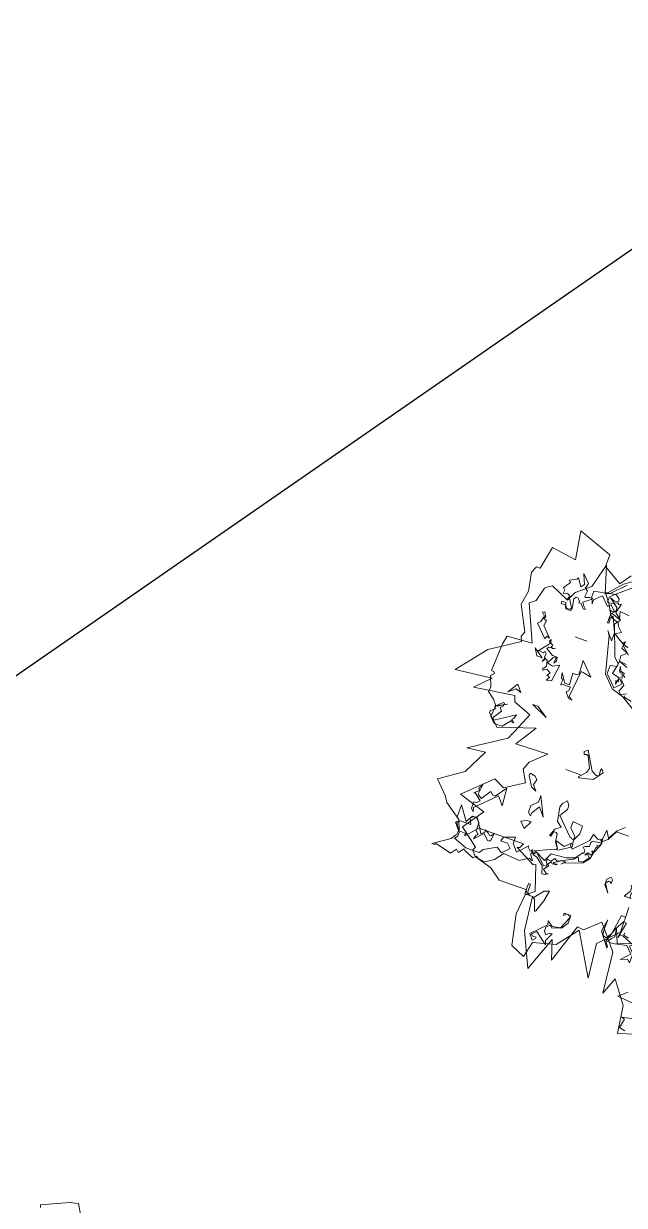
# Model space of a CAD drawing. Header units: metres. Extents: x -71 to 881, y -503 to 661.
# Drawn here: x 205.41 to 214.07, y 169.17 to 186.19 of the extents above; entities that cross this region are included whole.
import ezdxf

# ---------------------------------------------------------------- set-up
doc = ezdxf.new("R2010")
doc.units = ezdxf.units.M
doc.layers.add('ARBRE', color=100, linetype='Continuous', lineweight=13, true_color=0x00ff3f)

# ---------------------------------------------------------------- blocks, each defined once
blk = doc.blocks.new('WMF2', base_point=(0, 0.01))
at = {"color": 251, "lineweight": 0, "true_color": 0x636466}
for points in [[(175.85, -184.22), (183.13, -179.1), (188.97, -172.64), (192.5, -184.13), (195.26, -173.72), (200.97, -168.92), (202.85, -164.87), (210.8, -168.41), (212.43, -167.44), (213.62, -166.42), (215.13, -160.27), (217.5, -158.38), (210.72, -142.97), (221.5, -142.28), (222.26, -138.6), (222.84, -126.51), (221.75, -126.41), (221.24, -125.83), (222.46, -124.38), (220.76, -119.93), (220.93, -117.85), (217.92, -115.52), (216.01, -113.25), (211.75, -115.52), (215.09, -113.71), (215.69, -113.21), (216.23, -113.25), (216.29, -112.71), (215.78, -112.1), (217.44, -110.7), (217.53, -109.6), (213.13, -105.6), (212.64, -105.02), (197.13, -110.25), (202.88, -101.16), (188.84, -101.73), (195.03, -95.86), (196.4, -92.3), (193.55, -87.25), (201.48, -82.18), (206.17, -84.52), (217.5, -73.62), (205.76, -70.03), (212.07, -61.12), (204.08, -54.99), (204.77, -53.52), (202.84, -51.25), (195.1, -48.95), (190.12, -45.33), (178.29, -45.44), (176.89, -43.78), (174.7, -43.59), (173.01, -29.2), (166.39, -14.78), (160.89, -29.58), (158.19, -21.39), (152.68, -38.14), (149.95, -37.75), (143.85, -43.43), (139.57, -38.33), (135.29, -33.25), (133.39, -15.7), (130.63, -23.1), (123.64, -13.73), (121.99, -1.9), (114.39, -4.34)], [(122.03, -4.59), (121.2, -8.62), (122.72, -8.94), (116.58, -10.22)], [(119.62, -15.95), (127.05, -16.59), (123.52, -19.64)], [(119.5, -4.04), (122.03, -4.59), (122.03, -4.59)], [(181.35, -183.49), (184.59, -178.67), (192.69, -183.49), (192.69, -188.7), (207.51, -193.95), (205.44, -181.84), (216.23, -183.49), (218.11, -173.58), (219.76, -173.52), (220.92, -170.8), (219.49, -162.84), (220.49, -156.77), (215.08, -146.26), (215.94, -144.26), (215.12, -142.21), (227.2, -134.24), (237.13, -121.84), (221.43, -123.58), (227.53, -117.47), (210.08, -120.09), (209.21, -117.47), (201.41, -114.58), (204.04, -108.47), (206.64, -102.36), (221.47, -92.77), (213.62, -93.64), (218.84, -83.17), (228.67, -76.4), (223.08, -70.7), (221.59, -68.47), (214.46, -63.39), (212.7, -59.01), (209.83, -58.98), (210.04, -58.28), (209.88, -57.88), (205.22, -63.07), (204.55, -62.86), (196.2, -62.98), (185.71, -63.11), (186.56, -61.11), (187.58, -60.7), (178.92, -56.25), (177.9, -56.66), (174.32, -45.95), (177.81, -43.34), (178.67, -34.61), (175.87, -21.54), (169.72, -18.91), (168.26, -25.61), (158.55, -28.14), (151.66, -37.02), (141.23, -19.49), (142.97, -34.33), (135.13, -42.17), (135.3, -53.01)], [(142.53, -219.05), (147.98, -228.38), (151.61, -227.39), (162.65, -222.48), (162.25, -221.47)], [(169.87, -28.84), (169.25, -28.23), (167.56, -28.23), (167.56, -27.6), (168.66, -26.5), (170.48, -28.84), (164.64, -34.67), (165.12, -36.39), (162.8, -34.67), (159.28, -35.28), (156.97, -40.52), (158.19, -41.62), (158.8, -41.62), (159.88, -40.52), (159.88, -41.62), (156.97, -41.62), (156.97, -38.21), (158.8, -35.28), (162.8, -34.07), (163.41, -34.67), (164.03, -34.67), (165.12, -33.45), (165.12, -31.75), (164.03, -30.53), (162.8, -31.75), (161.71, -31.75), (163.41, -28.23), (162.8, -26.5), (168.04, -30.53), (169.87, -28.84), (169.87, -28.84)], [(128.46, -38.94), (133.52, -40.99), (134.82, -41.11), (135.39, -39.6), (134.06, -46.44), (135.36, -46.55), (137.61, -42.55), (139.52, -36.52), (138.12, -34.62), (138.22, -33.95), (142.72, -39.97), (141.89, -45.21), (141.95, -40.55), (141.61, -38.48), (139.96, -37.89), (138.27, -40.36), (137.04, -48.82), (135.07, -48.6)], [(133.27, -42.27), (133.42, -41.67), (133.14, -41.28), (131.16, -40.93)], [(127.86, -39.54), (126.03, -38.33), (124.94, -37.24), (127.24, -38.94), (128.46, -38.94), (129.55, -37.85), (127.24, -35.41), (127.24, -31.39), (128.46, -32.48), (131.38, -31.39), (127.86, -34.91), (130.76, -37.85), (136.62, -36.62), (138.93, -36.62), (137.71, -38.33), (136.62, -39.54), (137.23, -43.08), (134.79, -37.24), (127.86, -39.54), (127.86, -39.54)], [(174.7, -43.59), (178.13, -43.59), (178.13, -48.16), (177.26, -48.16), (177.26, -44.83), (176.02, -43.59), (173.91, -43.59), (170.9, -47.37), (168.8, -48.16), (169.68, -43.59), (171.36, -38.49), (171.81, -38.05), (173.47, -42.7), (174.7, -43.59), (174.7, -43.59)], [(220.57, -50.22), (221.79, -50.2), (214.78, -54.92), (213.59, -56.76), (213.1, -57.26), (213.13, -59.1), (215.47, -61.97), (214.27, -63.08), (215.5, -64.29), (215.56, -69.52), (211.34, -63.72), (209.67, -66.67), (207.37, -66.7), (203.77, -60.91), (202.56, -62.13), (202.58, -63.23), (200.85, -62.15), (200.24, -61.55), (199.64, -61.56), (198.56, -62.79), (199.01, -59.87), (199.61, -59.26), (200.21, -59.24), (202.55, -61.52), (206.05, -57.94), (205.47, -59.78), (204.85, -60.28), (206.1, -61.48), (206.14, -65.01), (207.85, -66.7), (209.07, -66.69), (210.27, -65.56), (209.03, -63.15), (213.66, -63.1), (214.86, -61.99), (212.51, -58.47), (212.49, -56.77), (213.57, -55.55), (207.7, -53.3), (201.85, -53.37), (200.78, -55.09), (195.57, -58.07), (193.11, -56.39), (190.24, -59.36), (192.08, -61.04), (195, -61.01), (194.41, -62.83), (189.81, -64.59), (189.77, -61.68), (187.3, -58.79), (183.33, -62.96), (183.33, -62.37), (182.1, -61.15), (172.77, -65.4), (172.29, -65.4), (171.68, -66.02), (173.43, -68.94), (169.39, -67.77), (166.98, -70.11), (166.96, -69.01), (165.85, -67.81), (160.08, -73.71), (159.5, -76.65), (157.18, -75.46), (155.35, -75.48), (154.92, -80.22), (153.06, -77.33), (150.8, -81.38), (147.91, -83.85)], [(145.55, -80.94), (150.8, -80.88), (153.05, -76.72), (155.95, -74.38), (158.86, -73.73), (159.47, -73.11), (159.44, -71.4), (161.14, -70.78), (161.73, -70.16), (160.64, -69.08), (160.62, -67.87), (161.11, -67.86), (163.5, -64.91), (166.9, -63.65), (173.36, -63.08), (175.14, -59.53), (179.8, -61.8), (181.48, -60.07), (179.75, -57.65), (181.46, -58.23), (184.95, -55.88), (192.02, -56.41), (194.9, -52.85), (198.42, -50.48), (201.82, -51.06), (202.43, -51.55), (203.66, -50.42), (207.69, -52.09), (208.3, -52.68), (210.1, -50.35), (211.21, -51.44), (213, -49.09), (219.97, -50.84), (220.57, -50.22), (220.57, -50.22)], [(156.89, -69.51), (157.43, -66.75), (159.56, -64.03), (167.3, -61.05), (168.14, -60.32), (166.54, -62.02), (168.32, -61.8), (171.36, -59.94), (170.42, -59.42), (170.47, -59.72), (169.59, -59.84), (169.56, -59.52), (171.59, -59.29), (172.31, -59.83), (173.34, -58.5), (172.64, -57.96), (174.22, -55.94), (172.57, -54.64), (171.71, -54.74), (173.12, -54.01), (174.29, -53.87), (175.3, -57.08), (178.61, -59.71), (180.18, -60.09), (181.49, -61.11), (181.56, -61.74), (181.3, -62.07), (181.53, -61.43), (180.22, -60.39), (179.42, -61.68), (175.68, -58.22), (174.72, -57.4), (173.53, -57.53), (173.65, -58.47), (174.34, -59.58), (174.13, -59.93), (174.18, -60.23), (174.45, -60.45), (172.34, -60.13), (171.33, -61.75), (169.98, -60.98), (163.78, -64.16), (162.73, -65.48), (162.11, -65.55), (161.63, -64.1), (159.84, -64.31), (157.76, -66.95), (159.09, -68.05), (159.4, -68.02), (159.94, -67.33), (159.98, -67.64), (159.15, -68.6), (157.6, -68.22), (157.12, -68.85), (157.81, -69.96), (157.22, -69.78), (156.92, -69.81), (156.81, -71.58), (156.27, -72.27), (156.3, -72.59), (156.65, -72.85), (155.79, -72.95), (154.94, -73.93), (155.05, -74.81), (156.1, -75.62), (155.22, -76.3), (155.18, -73.27), (156.89, -69.51), (156.89, -69.51)], [(136.37, -58.45), (136.37, -57.37), (135.76, -56.76), (138.68, -56.76), (136.98, -59.69), (136.98, -61.39), (137.47, -62), (134.54, -62), (136.37, -58.45), (136.37, -58.45)], [(147.98, -61.05), (146.87, -62.15), (146.26, -62.15), (145.66, -61.53), (145.66, -59.83), (146.26, -60.44), (146.87, -60.44), (147.98, -59.23), (145.66, -55.68), (147.98, -58.61), (147.98, -61.05), (147.98, -61.05)], [(171.68, -66.02), (173.31, -68.24), (173.88, -71.59), (174.47, -72.18), (175.5, -72.18), (176.09, -69.97), (176.66, -69.97), (175.5, -73.22), (173.31, -74.97), (175.5, -76.59), (176.66, -82.74), (176.09, -84.36), (174.47, -86.09), (173.31, -84.36), (173.31, -82.74), (175.5, -79.36), (168.32, -72.18), (167.74, -72.18), (167.15, -71.59), (166.58, -72.18), (166.58, -73.22), (169.36, -76), (169.36, -78.78), (164.96, -78.33), (164.96, -74.97), (166.58, -71.59), (166.11, -68.82), (171.09, -65.45), (172.15, -65.45), (171.68, -66.02), (171.68, -66.02)], [(211.1, -72.56), (210.01, -72.56), (208.8, -73.77), (211.73, -76.09), (212.35, -76.09), (210.51, -77.8), (211.1, -78.4), (210.01, -80.71), (210.51, -76.09), (208.8, -74.88), (205.88, -79.01), (204.66, -77.8), (203.56, -77.8), (200.04, -82.55), (199.42, -74.88), (201.73, -77.8), (202.34, -78.4), (210.51, -70.25), (210.01, -68.43), (211.1, -69.64), (211.1, -72.56), (211.1, -72.56)], [(187.57, -69.19), (189.89, -71.62), (187.57, -72.72), (185.74, -72.72), (187.57, -69.19), (187.57, -69.19)], [(184.65, -79.77), (186.95, -76.25), (186.95, -75.04), (188.18, -76.25), (188.18, -79.17), (185.74, -81.48), (185.74, -84.42), (181.72, -76.25), (184.65, -79.77), (184.65, -79.77)], [(193.06, -90.68), (193.06, -91.77), (190.63, -91.29), (189.54, -90.08), (190.15, -87.76), (188.32, -85.45), (190.63, -86.53), (193.06, -90.68), (193.06, -90.68)], [(173.74, -97.12), (171.08, -99.94), (170.47, -101.94), (172.73, -106.71), (173.49, -107.11), (174.53, -106.76), (174.92, -107.91), (173.5, -109.02), (168.96, -101.3), (166.77, -100.11), (165.62, -100.49), (165.9, -102.84), (165.52, -103.6), (164.39, -102.19), (167.39, -98.11), (173.12, -96.81), (173.74, -97.12), (173.74, -97.12)], [(173.09, -98.24), (179.55, -98.24), (173.09, -98.24), (173.09, -98.24)], [(216.62, -108.51), (216.01, -113.25), (213.7, -115.58), (213.1, -115.58), (213.1, -114.35), (214.19, -113.25), (213.1, -112.03), (215.41, -108.51), (215.41, -107.9), (214.8, -107.41), (206.64, -112.66), (207.25, -110.82), (207.86, -110.33), (206.64, -109.11), (207.25, -109.11), (207.86, -109.72), (210.77, -106.2), (214.19, -106.2), (216.62, -108.51), (216.62, -108.51)], [(194.63, -115.87), (201.7, -119.08), (199.51, -119.1), (194.63, -115.87), (194.63, -115.87)], [(208.1, -122), (210.46, -122.83), (213.34, -120.5), (210.43, -124.86), (208.1, -122), (208.1, -122)], [(190.5, -128.76), (189.64, -129.45), (189.46, -131.17), (193.19, -131.13), (193.65, -130.73), (193.32, -133.22), (194.17, -133.3), (194.78, -135.8), (192.24, -131.89), (190.15, -132.02), (190.49, -137.07), (188.78, -136.9), (187.93, -137.58), (188.18, -143.5), (182.86, -137.92), (186.5, -138.74), (187.36, -138.82), (188.57, -127.35), (187.03, -126.24), (188.66, -126.48), (190.5, -128.76), (190.5, -128.76)], [(167.53, -134.78), (172.77, -136.49), (177.52, -141.23), (181.55, -156.93), (182.76, -158.76), (179.84, -155.24), (179.84, -158.76), (182.76, -165.09), (183.97, -163.4), (183.36, -163.4), (183.36, -161.69), (183.97, -161.69), (183.97, -165.71), (182.76, -166.93), (185.07, -169.24), (186.28, -168.03), (189.83, -171.55), (192.73, -168.64), (192.73, -166.93), (193.83, -169.85), (193.83, -172.16), (187.38, -173.37), (181.55, -179.23)], [(177.52, -180.32), (185.07, -173.85), (186.89, -172.16), (186.89, -169.85), (185.07, -169.85), (182.76, -170.95), (182.15, -170.45), (181.55, -170.45), (181.05, -170.95), (182.15, -166.93), (179.21, -164.61), (181.05, -162.17), (176.31, -149.38), (174, -147.07), (174, -145.86), (176.91, -145.25), (176.91, -141.71), (172.29, -137.1), (169.85, -139.41), (169.85, -140.01), (171.07, -141.23), (170.45, -141.23), (168.76, -139.41), (169.85, -136.49), (168.76, -135.38), (166.44, -136.49)], [(166.93, -135.38), (166.93, -134.78), (163.52, -134.17)], [(160.6, -130.65), (167.53, -134.78), (167.53, -134.78)], [(198.96, -132.02), (199.76, -132.54), (200.36, -132.4), (199.38, -133.95), (201.26, -134.85), (202.39, -133.98), (202.72, -133.9), (202.93, -134.84), (202.59, -134.91), (201.88, -136.06), (202.37, -138.31), (203.19, -138.84), (204.17, -137.22), (203.51, -139.04), (203.93, -139.29), (203.69, -141.03), (204.43, -141.55), (204.96, -140.74), (206.69, -141.04), (207.29, -140.91), (203.63, -145.45), (204.17, -146.3), (203.66, -147.12), (203.34, -145.79), (202.2, -145.06), (202.72, -144.26), (201.92, -143.8), (200.66, -144.08), (203.6, -143.77), (204.12, -142.96), (200.96, -141), (198.96, -141.1), (198.59, -139.51), (199.36, -138.28), (199.2, -140.69), (199.61, -140.96), (200.47, -140.41), (201.83, -137.47), (199.42, -136.95), (196.65, -138.27), (197.74, -130.97), (199.93, -130.47), (198.96, -132.02), (198.96, -132.02)], [(172.09, -138.69), (172.45, -139.76), (172.53, -140.18), (171.42, -140.08), (171.62, -141.79), (170.39, -141.96), (171.14, -144.02), (171.94, -143.9), (172.54, -144.66), (172.74, -146.37), (171.85, -144.55), (170.26, -144.14), (170.19, -143.29), (169.43, -142.72)], [(170.04, -146.94), (173.91, -148.36), (170.8, -147.91)], [(171.21, -151.97), (174.13, -154.55), (174.64, -155.32), (175.4, -155.88), (172.47, -154.78)], [(176.45, -167.55), (180.59, -167.98), (179.68, -164.7), (183.52, -166.03), (184.12, -165.76), (184.28, -166.58), (184.98, -167.12), (184.09, -166.85), (182.78, -167.03), (182.25, -167.74), (182.48, -169.01), (186.32, -171.88), (184.25, -171.11), (183.02, -171.28), (182.66, -171.8), (182.73, -172.63), (184.43, -173.9), (189.08, -173.24), (185.87, -169.02), (184.12, -165.76), (182.95, -164.22), (179.83, -163.17), (179.13, -161.78), (177.11, -159.84), (179.39, -158.51), (177.45, -157.05), (175.4, -155.88), (174.19, -156.77), (174.64, -155.32), (174.73, -153.72), (171.93, -152.49), (174.04, -150.58), (173.91, -148.36), (173.97, -146.62), (174.86, -142.5), (171.62, -141.79), (172.09, -138.69), (172.09, -138.69)], [(208.87, -141.57), (204.74, -138.66), (207.06, -138.66), (208.87, -141.57), (208.87, -141.57)], [(208.96, -155.15), (209.4, -154.92), (209.63, -154.33), (208.3, -153.97), (208.67, -151.63), (204.64, -147.41), (205.96, -147.79), (206.24, -146.5), (211.37, -151.69), (210.33, -152.81), (209.63, -155.34), (210.96, -156.71), (210.11, -157.18), (208.96, -155.15), (208.96, -155.15)], [(189.52, -151.57), (194.75, -151.57), (189.52, -151.57), (189.52, -151.57)], [(203.13, -162.67), (204.93, -162.67), (204.93, -163.71), (203.13, -163.71), (202.75, -162.29), (202.01, -161.54), (200.96, -161.54), (200.21, -162.29), (202.01, -165.5), (202.37, -165.88), (203.13, -165.12), (202.75, -166.25), (202.37, -166.64), (203.5, -167.31), (203.82, -167.68), (205.6, -166.93), (205.31, -168.42), (205.98, -169.09), (206.34, -169.09), (204.18, -172.31), (204.93, -173.05), (202.01, -174.48), (202.01, -174.86), (201.7, -175.24), (199.54, -172.01), (198.43, -173.43), (200.21, -177.4), (200.21, -177.69), (197, -174.48), (197.38, -172.69), (197.76, -172.31), (196.33, -171.27), (196.63, -168.73), (196.33, -168.42), (194.53, -169.09), (193.04, -169.09), (196.63, -166.25), (195.57, -164.83), (194.53, -163.71), (195.57, -163.71), (197, -165.5), (198.12, -165.5), (198.12, -166.25), (199.17, -167.31), (199.92, -167.31), (200.59, -166.25), (199.92, -162.29), (200.21, -161.25), (202.37, -161.25), (203.13, -162.67), (203.13, -162.67)]]:
    blk.add_lwpolyline(points, dxfattribs=at)

msp = doc.modelspace()

# ---------------------------------------------------------------- linework, layer by layer
msp.add_lwpolyline([(165.946, 180.048), (215.279, 214.197), (229.649, 193.648), (180.315, 159.5)], close=True)

# ---------------------------------------------------------------- block references
at = {"layer": 'ARBRE', "color": 251, "lineweight": 5, "true_color": 0x636466, "xscale": 0.03451886634015593, "yscale": 0.03451886634015593, "zscale": 0.03451886634015593, "rotation": 160.1685466476646}
for p in [(217.905, 170.153), (208.333, 160.049)]:
    msp.add_blockref('WMF2', p, dxfattribs=at)

doc.saveas('drawing.dxf')
